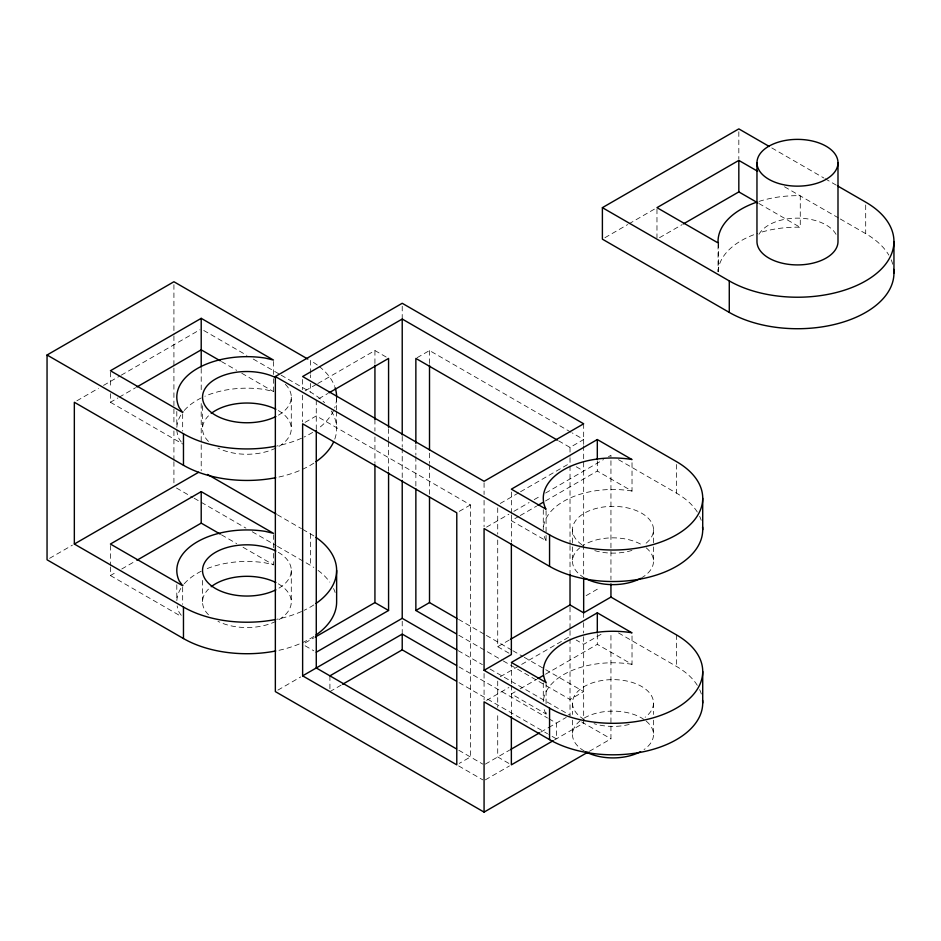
<?xml version="1.0" encoding="UTF-8"?>
<svg xmlns="http://www.w3.org/2000/svg" width="941" height="941" viewBox="0 0 941 941"><rect width="100%" height="100%" fill="white"/><g stroke="black" fill="none" stroke-linecap="round" stroke-linejoin="round"><path stroke-width="0.71" stroke-dasharray="4.71 3.53" d="M76.868 400.795L98.44 388.339M103.522 385.41L120.013 375.894M121.283 375.153L199.939 329.738M110.415 393.667L110.415 402.266L117.99 397.89M119.248 397.161L135.633 387.704M305.166 390.821L316.588 384.234M317.846 383.505L374.93 350.546L387.339 357.698M318.811 398.702L327.691 393.573M49.591 558.331L72.422 545.145M604.922 237.708L627.659 224.581M628.917 223.852L656.712 207.808M305.107 422.356L316.27 415.922L470.429 504.917L470.429 756.964L459.267 763.41M417.098 357.698L429.508 350.546L571.022 432.248M659.488 237.708L682.154 224.628M110.415 566.952L110.415 575.539L116.719 571.905M121.765 568.987L135.633 560.989M459.267 511.363L470.429 504.917M558.648 440.858L570.023 447.422L583.667 439.541L572.293 432.978M500.259 503.459L519.279 492.472M520.549 491.743L570.023 463.172M486.556 527.113L508.881 514.233M513.892 511.328L529.113 502.541M534.194 499.612L540.534 495.954M545.604 493.025L603.51 459.596M608.474 456.726L610.944 455.303L610.944 579.538M518.938 516.291L511.363 520.679L546.074 540.71L546.074 534.982M520.208 515.562L536.641 506.082M545.486 500.965L597.312 471.053L632.023 491.096L632.023 461.019M305.166 642.868L314.047 637.751M277.877 690.129L300.72 676.944M329.915 691.6L341.336 685.001M497.718 540.005L497.718 646.702L509.128 640.103M586.149 595.641L597.312 589.195M500.259 676.744L570.023 636.457M486.556 700.398L508.881 687.518M601.028 634.316L583.667 644.338L576.221 640.045M515.15 691.764L511.363 693.952L546.074 713.996L546.074 709.702M520.208 688.847L536.641 679.367M545.486 674.25L597.312 644.338L632.023 664.381L632.023 632.87M485.344 764.116L509.446 750.2M540.852 732.074L548.462 727.675M548.768 727.499L566.211 717.418M485.333 779.866L509.446 765.95M554.484 739.944L583.667 723.1L583.667 634.316M589.384 751.306L610.944 738.85L610.944 632.999M759.046 201.398A79.432 45.862 0 0 1 797.486 195.669L800.273 195.881L800.273 227.381L797.486 227.169A79.432 45.862 0 0 0 759.046 232.898M273.466 378.67L273.466 391.562L265.056 389.55A70.116 40.475 0 0 0 204.903 396.243M632.023 491.096L631.035 490.861A69.705 40.24 0 0 0 543.322 528.419M273.466 553.39L273.466 564.847L265.056 562.836A70.116 40.475 0 0 0 204.903 569.528M632.023 664.381L631.035 664.146A69.705 40.24 0 0 0 543.322 701.704M771.808 147.937L823.822 177.978M825.092 178.708L836.514 185.295M784.5 186.777L839.054 218.265M840.325 219.006L865.696 233.65A96.464 55.695 0 0 1 888.833 255.129M758.881 203.491L800.273 227.381M618.508 459.667L676.438 493.108A89.713 51.79 0 0 1 697.293 512.01M576.221 466.76L583.667 471.053M203.75 330.479L246.895 355.392M253.247 359.05L279.889 374.436M281.159 375.165L310.354 392.021A89.713 51.79 0 0 1 324.61 402.748M221.488 361.556L236.697 370.331M241.778 373.259L273.466 391.562M618.508 632.94L676.438 666.393A89.713 51.79 0 0 1 697.293 685.295M110.415 402.266L182.672 443.976M277.36 514.751L301.461 528.666M302.731 529.407L310.354 533.794A89.713 51.79 0 0 1 313.812 535.911M458.573 619.366L485.097 634.693M486.368 635.422L511.633 650.008M512.904 650.737L523.008 656.583M524.278 657.312L544.498 668.98M545.756 669.71L583.667 691.6L570.023 699.469L503.047 660.805M497.718 646.702L511.363 654.571M458.82 635.269L501.788 660.076M176.449 488.003L192.87 497.483M194.14 498.212L245.93 528.113M252.247 531.759L276.242 545.615M277.513 546.345L310.354 565.306A89.713 51.79 0 0 1 313.812 567.411M458.22 650.678L482.404 664.64M490.038 669.051L570.222 715.336M581.679 721.959L610.944 738.85M459.079 666.922L547.533 717.995M548.803 718.724L556.378 723.1L556.378 738.85L548.803 734.474M221.488 534.841L236.697 543.616M243.037 547.274L273.466 564.847M459.079 682.684L547.533 733.745M305.107 645.773L313.788 650.784M508.881 763.41L497.718 756.964L497.718 713.207M458.796 750.259L482.815 764.116M458.702 765.95L482.815 779.866M110.415 575.539L181.401 616.531M546.074 540.71L545.662 540.146A69.705 40.24 0 0 1 543.627 533.665M546.074 713.996L545.662 713.431A69.705 40.24 0 0 1 543.627 706.95M181.284 442.035L179.19 439.118A70.116 40.475 0 0 1 176.802 428.649M181.284 615.32L179.19 612.403A70.116 40.475 0 0 1 177.143 605.886M865.696 205.009L865.696 233.65M738.826 131.764L738.826 158.97M718.418 243.131L718.418 271.773M718.042 244.389L718.042 271.608M676.438 464.466L676.438 493.108M676.438 634.881L676.438 666.393M656.971 209.09L656.971 237.732M653.513 529.736L653.513 545.486M653.513 546.921L653.513 561.236M653.513 703.009L653.513 714.466M653.513 720.194L653.513 734.521M597.312 461.031L597.312 471.053M597.312 634.316L597.312 644.338M583.667 423.791L583.667 444.352M583.667 445.822L583.667 576.515M583.667 612.826L583.667 617.59M583.667 622.719L583.667 632.975M572.481 529.736L572.481 545.486M572.481 546.921L572.481 561.236M572.481 703.009L572.481 714.466M572.481 720.194L572.481 734.521M570.023 447.422L570.023 456.22M570.023 457.679L570.023 544.133M570.023 545.604L570.023 573.445M570.023 607.157L570.023 629.129M570.023 630.599L570.023 715.219M546.074 510.645L546.074 533.559M546.074 682.496L546.074 703.974M543.286 509.681L543.286 529.736M543.286 682.966L543.286 701.586M511.363 492.037L511.363 513.515M511.363 514.95L511.363 542.028M511.363 662.452L511.363 683.931M511.363 685.366L511.363 715.254M497.718 507.846L497.718 534.159M497.718 681.119L497.718 707.373M484.074 482.757L484.074 494.495M484.074 500.365L484.074 526.772M484.074 673.497L484.074 699.904M429.508 350.546L429.508 365.202M429.508 453.115L429.508 463.384M429.508 464.842L429.508 495.613M415.863 444.881L415.863 455.138M415.863 456.597L415.863 487.379M402.219 306.213L402.219 317.94M402.219 436.412L402.219 446.893M402.219 448.151L402.219 479.134M402.219 621.213L402.219 632.67M388.574 428.755L388.574 440.482M388.574 441.952L388.574 471.253M374.93 350.546L374.93 365.202M374.93 419.415L374.93 431.143M374.93 437L374.93 463.384M336.631 397.137L336.631 410.029M336.631 411.464L336.631 428.649M329.915 675.838L329.915 688.73M316.27 400.16L316.27 429.472M310.354 373.401L310.354 360.521A89.713 51.79 0 0 1 318.093 365.614M310.354 374.836L310.354 377.706M310.354 383.434L310.354 392.021M310.354 533.794L310.354 565.306M302.626 379.47L302.626 389.739M302.626 395.22L302.626 422.015M291.287 397.137L291.287 428.649M291.287 570.422L291.287 601.934M273.466 361.485L273.466 377.235M273.466 534.77L273.466 547.65M202.538 405.736L202.538 428.649M202.538 580.444L202.538 601.934M201.209 368.472L201.209 390.397M201.209 403.548L201.209 470.782M182.672 413.899L182.672 431.084M182.672 587.184L182.672 604.369M176.802 411.464L176.802 427.214M176.802 584.749L176.802 600.499M173.92 284.676L173.92 334.408M173.92 335.878L173.92 366.59M173.92 368.06L173.92 407.547M173.92 409.017L173.92 425.109M173.92 430.954L173.92 460.208M173.92 461.678L173.92 485.074M110.415 372.189L110.415 387.939M110.415 545.474L110.415 565.517M891.186 259.798A96.464 55.695 0 0 1 892.833 264.562M718.077 271.714A79.432 45.862 0 0 1 757.764 233.321M758.952 234.309A40.522 23.396 0 0 1 797.486 218.136A40.522 23.396 0 0 1 836.02 234.309M584.349 719.559A40.522 23.396 0 0 1 583.126 687.212A40.522 23.396 0 0 1 639.033 685.095A40.522 23.396 0 0 1 645.138 717.254M629.2 724.452A40.522 23.396 0 0 1 594.053 723.688M646.185 721.112A40.522 23.396 0 0 1 644.032 749.565M584.349 751.059A40.522 23.396 0 0 1 581.961 719.477M584.349 717.983A40.522 23.396 0 0 1 645.138 720.277M699.657 689.612A89.713 51.79 0 0 1 701.939 696.258M699.657 516.327A89.713 51.79 0 0 1 701.21 520.291M581.961 544.768A40.522 23.396 0 0 1 585.184 512.716A40.522 23.396 0 0 1 640.797 512.716A40.522 23.396 0 0 1 644.032 544.768M631.94 550.414A40.522 23.396 0 0 1 594.053 550.414M646.185 547.827A40.522 23.396 0 0 1 641.644 577.774M584.349 577.774A40.522 23.396 0 0 1 579.797 547.827M580.856 546.992A40.522 23.396 0 0 1 641.644 544.698M278.289 583.82A44.38 25.619 0 0 1 279.442 619.354A44.38 25.619 0 0 1 217.959 621.342M208.479 614.744A44.38 25.619 0 0 1 208.479 589.125M313.812 604.934A89.713 51.79 0 0 1 304.143 610.309M301.532 611.521A89.713 51.79 0 0 1 277.136 619.19M278.289 552.308A44.38 25.619 0 0 1 278.289 588.537M313.812 636.445A89.713 51.79 0 0 1 277.136 650.702M318.093 570.399A89.713 51.79 0 0 1 329.797 582.114M333.573 588.525A89.713 51.79 0 0 1 335.125 592.489M176.837 600.617A70.116 40.475 0 0 1 183.377 584.82M184.271 583.749A70.116 40.475 0 0 1 203.574 570.117M278.289 410.535A44.38 25.619 0 0 1 279.442 446.069A44.38 25.619 0 0 1 217.959 448.057M208.479 441.458A44.38 25.619 0 0 1 208.479 415.84M176.837 427.332A70.116 40.475 0 0 1 183.377 411.535M184.271 410.464A70.116 40.475 0 0 1 203.574 396.831M285.346 384.328A44.38 25.619 0 0 1 278.289 415.252M336.596 398.49A89.713 51.79 0 0 1 334.667 407.912M333.573 410.547A89.713 51.79 0 0 1 318.093 428.673M312.671 432.366A89.713 51.79 0 0 1 304.143 437.024M301.532 438.235A89.713 51.79 0 0 1 277.136 445.905M319.258 366.508A89.713 51.79 0 0 1 334.667 386.375M331.22 410.935A89.713 51.79 0 0 1 334.667 439.412M313.812 463.16A89.713 51.79 0 0 1 277.136 477.416"/><path stroke-width="1.41" d="M275.748 650.972A89.713 51.79 0 0 1 183.471 638.551L47.05 559.789L47.05 355.004L173.92 281.747L307.825 359.062M201.209 318.34L110.415 370.754L182.672 412.464L179.19 407.618A70.116 40.475 0 0 1 265.056 358.039L273.466 360.05L201.209 318.34L201.209 367.014M136.904 386.974L201.209 349.84L220.229 360.815M275.348 376.529L402.219 303.284L676.438 461.596A89.713 51.79 0 0 1 676.438 534.853A89.713 51.79 0 0 1 549.556 534.853L275.348 376.529L275.348 691.6L484.074 812.107L588.113 752.035M402.219 319.034L302.626 376.529L484.074 481.286L583.667 423.791L402.219 319.034L402.219 434.942M893.738 269.397A96.464 55.695 0 0 1 837.29 323.763A96.464 55.695 0 0 1 729.275 312.412L602.393 239.167L602.393 207.655L738.826 128.893L769.268 146.478M328.962 392.844L388.574 358.415L388.574 427.296M275.748 477.699A89.713 51.79 0 0 1 183.471 465.277L74.339 402.266L74.339 544.039L198.669 472.253M757.634 171.262L738.826 160.405L656.971 207.655L718.418 243.131L718.042 241.531A79.432 45.862 0 0 1 756.399 202.28M201.209 491.625L110.415 544.039L182.672 585.749L179.19 580.903A70.116 40.475 0 0 1 265.056 531.324L273.466 533.335L201.209 491.625L201.209 523.125L136.904 560.26M683.413 223.899L738.826 191.905L757.634 202.762M597.312 439.541L511.363 489.167L546.074 509.21L545.662 508.646A69.705 40.24 0 0 1 631.035 459.349L632.023 459.584L597.312 439.541L597.312 459.596M537.899 505.352L542.957 502.435M315.317 637.01L374.93 602.593L388.574 610.474L388.574 472.723M316.27 652.219L388.574 610.474M302.626 675.838L456.785 764.845L456.785 512.798L302.626 423.791L302.626 675.838L402.219 618.343L456.785 649.843M415.863 488.838L415.863 610.474L429.508 602.593L457.302 618.637M329.915 675.838L402.219 634.093L456.55 665.463M342.595 684.272L402.219 649.855L456.55 681.225M510.398 639.374L570.023 604.957L583.667 612.826L610.944 597.076L676.438 634.881A89.713 51.79 0 0 1 676.438 708.138A89.713 51.79 0 0 1 549.556 708.138L484.074 670.321L484.074 528.548L549.556 566.353A89.713 51.79 0 0 0 649.49 577.045A89.713 51.79 0 0 0 702.586 527.019M484.074 670.321L511.363 654.571L511.363 543.486M597.312 612.826L511.363 662.452L546.074 682.496L545.662 681.919A69.705 40.24 0 0 1 631.035 632.634L632.023 632.87L597.312 612.826L597.312 632.881M537.899 678.637L542.957 675.709M510.398 749.648L539.581 732.804M553.226 740.673L511.363 764.845L511.363 716.713M837.784 186.036L865.696 202.15A96.464 55.695 0 0 1 865.696 280.912A96.464 55.695 0 0 1 729.275 280.912L602.393 207.655M557.39 440.129L415.863 358.415L415.863 443.411M47.05 355.004L183.471 433.766A89.713 51.79 0 0 0 275.748 446.187M207.561 474.452L276.089 514.021M415.863 610.474L456.303 633.811M201.209 523.125L220.229 534.1M702.586 700.304A89.713 51.79 0 0 1 649.49 750.33A89.713 51.79 0 0 1 549.556 739.638L484.074 701.833L484.074 812.107M456.526 748.942L316.27 667.969L316.27 430.566M74.339 544.039L183.471 607.051A89.713 51.79 0 0 0 275.748 619.472M893.95 241.531L893.95 273.031M837.996 162.758A40.522 23.396 0 0 1 777.231 183.024A40.522 23.396 0 0 1 777.231 142.503A40.522 23.396 0 0 1 837.996 162.758L837.996 241.531A40.522 23.396 0 0 1 797.486 264.915A40.522 23.396 0 0 1 756.964 241.531L756.964 162.758M738.826 160.405L738.826 191.905M729.275 280.912L729.275 312.412M702.715 498.224L702.715 529.736M702.715 671.509L702.715 703.009M610.944 583.926L610.944 597.076M583.667 577.75L583.667 612.826M570.023 574.257L570.023 605.686M549.556 534.853L549.556 566.353M549.556 708.138L549.556 739.638M429.508 365.202L429.508 450.186M429.508 497.083L429.508 602.593M402.219 480.428L402.219 618.343M402.219 634.093L402.219 649.855M374.93 365.202L374.93 419.415M374.93 464.842L374.93 602.593M336.631 570.422L336.631 601.934A89.713 51.79 0 0 1 316 634.975M183.471 433.766L183.471 465.277M183.471 607.051L183.471 638.551M640.562 751.659A40.522 23.396 0 0 1 585.431 751.659M640.562 578.386A40.522 23.396 0 0 1 585.431 578.386M211.207 586.714A44.38 25.619 0 0 1 275.866 582.514M316 537.382A89.713 51.79 0 0 1 316 603.463M275.866 589.842A44.38 25.619 0 0 1 214.76 588.09A44.38 25.619 0 0 1 214.76 552.767A44.38 25.619 0 0 1 275.866 551.014M275.866 416.557A44.38 25.619 0 0 1 214.76 414.805A44.38 25.619 0 0 1 214.76 379.482A44.38 25.619 0 0 1 275.866 377.729M335.125 387.704A89.713 51.79 0 0 1 336.631 397.137M211.207 413.44A44.38 25.619 0 0 1 275.866 409.229M333.573 442.047A89.713 51.79 0 0 1 316 461.69"/></g></svg>
